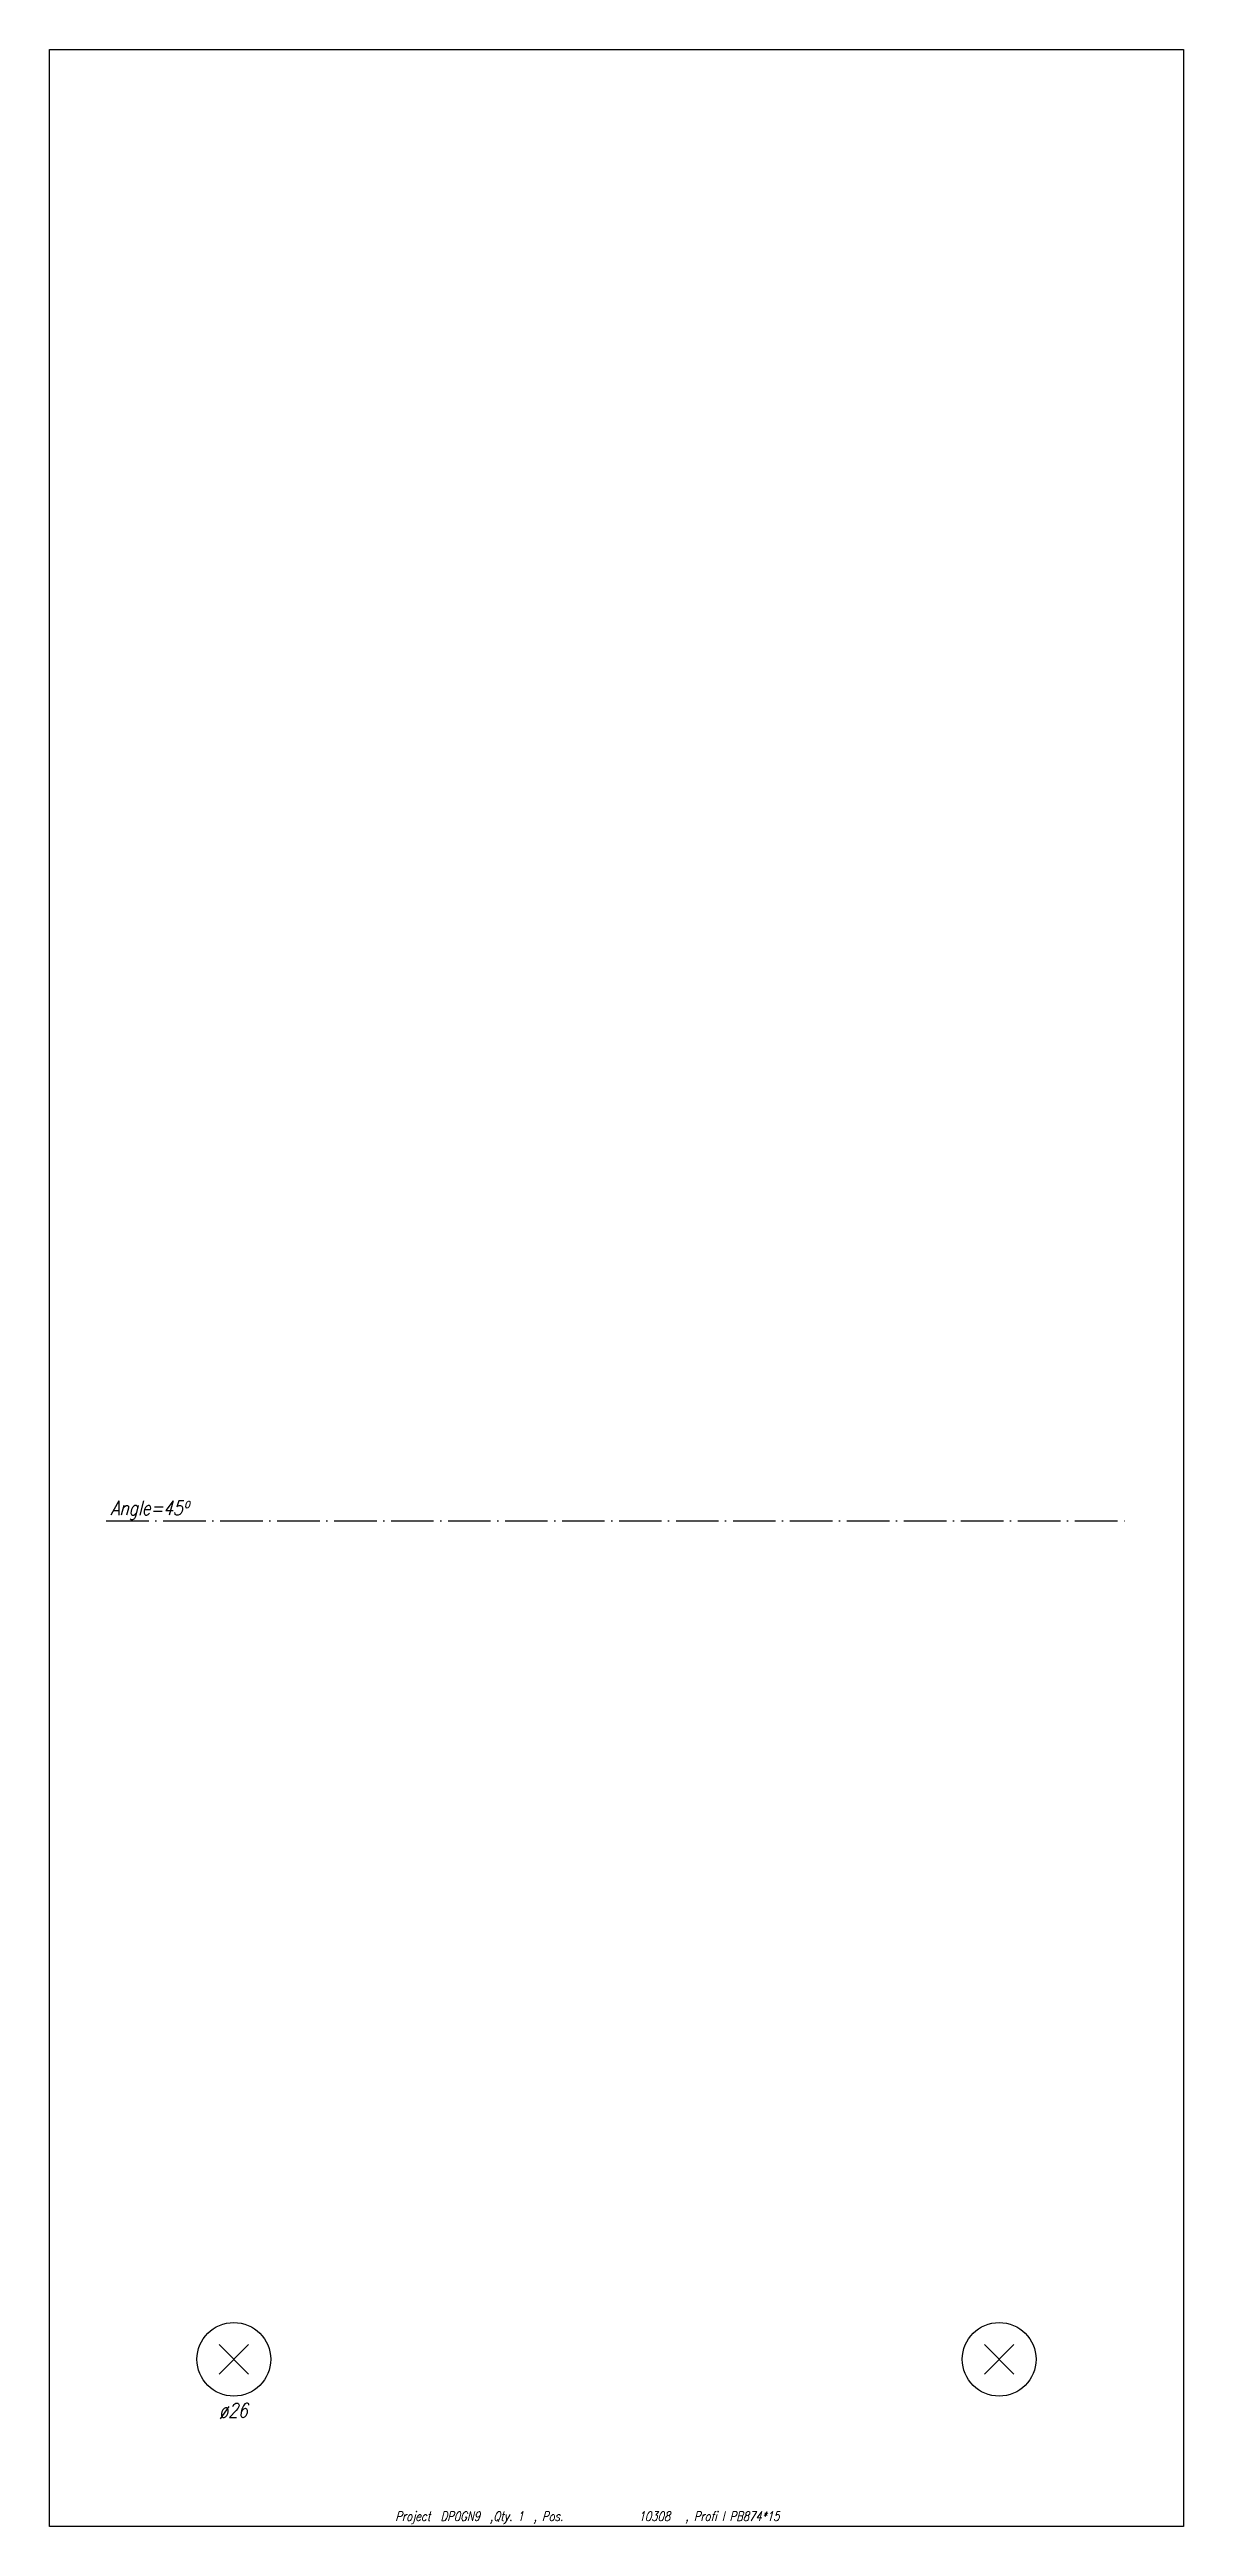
# Model space of a CAD drawing. Extents: x 0 to 400, y -437 to 437.
import ezdxf

# ---------------------------------------------------------------- set-up
doc = ezdxf.new("R2010")
doc.units = 0
doc.header["$LTSCALE"] = 10
doc.linetypes.add('DASHDOT', pattern=[2, 1.5, -0.25, 0, -0.25])
for name, color, linetype in [('BEM_FREI', 7, 'CONTINUOUS'), ('BEZ_SCHRAUBEN', 7, 'CONTINUOUS'), ('SCHRAUBEN', 7, 'CONTINUOUS'), ('TEILE', 7, 'CONTINUOUS'), ('UNTERSCHRIFT', 7, 'CONTINUOUS')]:
    doc.layers.add(name, color=color, linetype=linetype)
doc.styles.get("Standard").update_dxf_attribs({"font": 'ROMANS'})

msp = doc.modelspace()

# ---------------------------------------------------------------- linework, layer by layer
at = {"layer": 'BEM_FREI', "color": 2, "linetype": 'DASHDOT'}
msp.add_line((20, -82.14711), (380, -82.14711), dxfattribs=at)
at = {"layer": 'SCHRAUBEN', "color": 6}
for p, q in [((70.199997, -372.947021), (59.799999, -383.347015)), ((59.799999, -372.947021), (70.199997, -383.347015)), ((340.200012, -372.947021), (329.799988, -383.347015)), ((329.799988, -372.947021), (340.200012, -383.347015))]:
    msp.add_line(p, q, dxfattribs=at)
at = {"layer": 'SCHRAUBEN', "color": 2}
for centre in [(65, -378.147003), (335, -378.147003)]:
    msp.add_circle(centre, 13, dxfattribs=at)
at = {"layer": 'TEILE', "color": 2}
for p, q in [((0, -82.14711), (0, 437.147278)), ((0, 437.147278), (400, 437.147278)), ((400, 437.147278), (400, -82.14711)), ((0, -437.147278), (0, -82.14711)), ((400, -82.14711), (400, -437.147278)), ((400, -437.147278), (0, -437.147278))]:
    msp.add_line(p, q, dxfattribs=at)

# ---------------------------------------------------------------- texts
at = {"layer": 'BEM_FREI', "color": 2, "oblique": 15, "width": 0.8}
msp.add_text('Angle=45º', height=5, dxfattribs=at).set_placement((21.5, -80.14711))
at = {"layer": 'BEZ_SCHRAUBEN', "color": 2, "oblique": 15, "width": 0.8}
msp.add_text(' ø26', height=5, dxfattribs=at).set_placement((57, -398.647003))
at = {"layer": 'UNTERSCHRIFT', "color": 2, "oblique": 15, "width": 0.8}
for s, p in [('Project  DP0GN9  ,Qty. 1  , Pos. ', (122, -435.147278)), ('10308', (207.799988, -435.147278)), ('  , Profi l PB874*15', (220.799988, -435.147278))]:
    msp.add_text(s, height=3.25, dxfattribs=at).set_placement(p)

doc.saveas('drawing.dxf')
